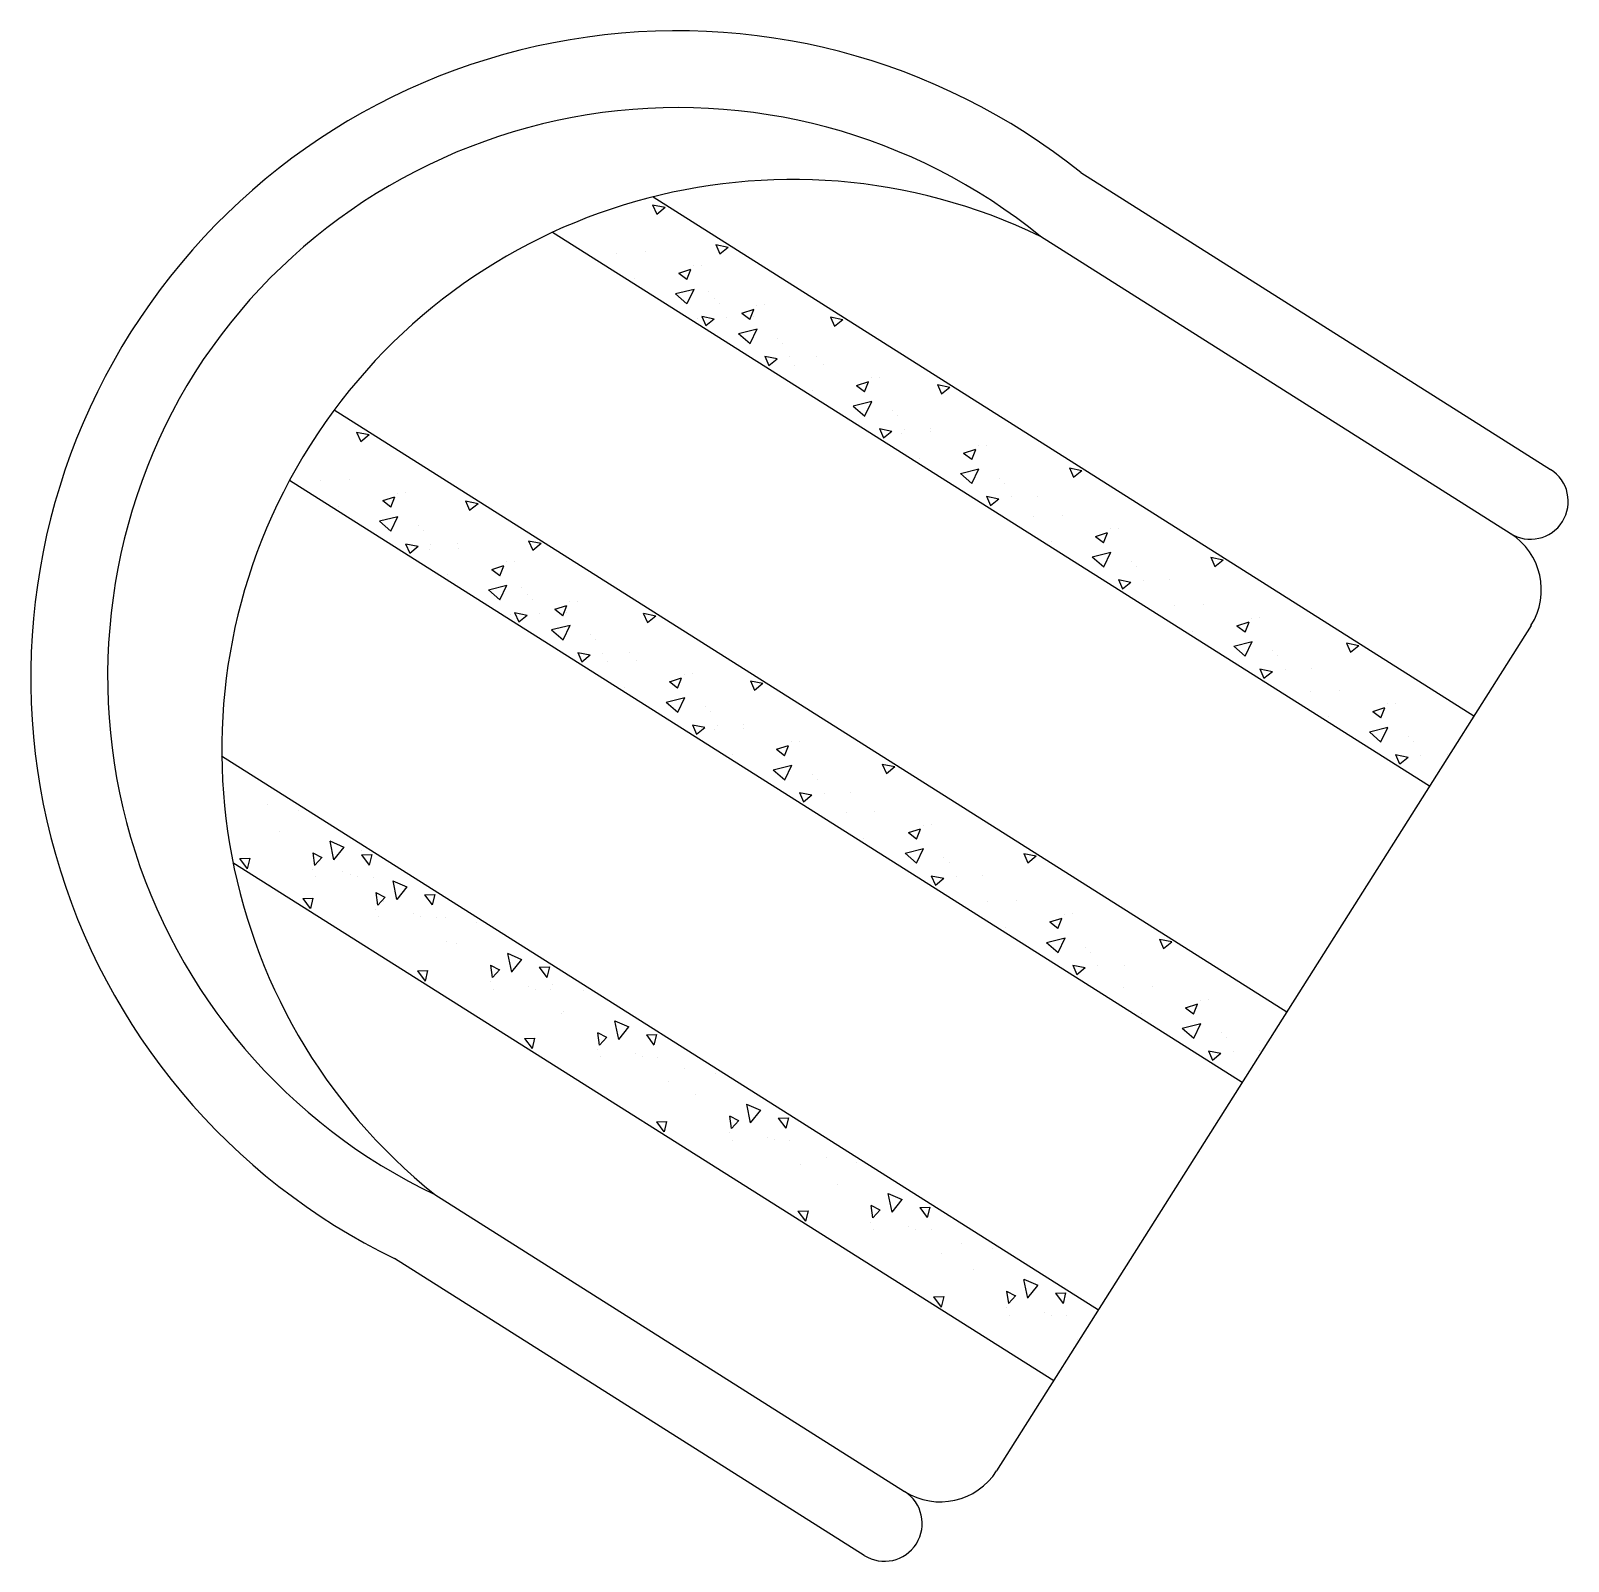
# Model space of a CAD drawing. Header units: millimetres. Extents: x 8663 to 11107, y 11834 to 12818.
# Drawn here: x 9866.5 to 9928.8, y 11997.3 to 12059.3 of the extents above; entities that cross this region are included whole.
import ezdxf

# ---------------------------------------------------------------- set-up
doc = ezdxf.new("R2010")
doc.units = ezdxf.units.MM
doc.layers.add('tefriş', color=1, linetype='Continuous')

# ---------------------------------------------------------------- blocks, each defined once
blk = doc.blocks.new('A$C7769457E')
at = {"layer": 'tefriş'}
for p, q in [((641.333, 726.288, -6.171), (660.352, 714.265, -6.171)), ((623.987, 724.988, -6.171), (624.153, 724.611, -6.171)), ((623.988, 724.989, -6.171), (624.493, 724.889, -6.171)), ((624.004, 725.309, -6.171), (657.245, 704.297, -6.171)), ((624.154, 724.611, -6.171), (624.493, 724.887, -6.171)), ((625.489, 724.35, -6.171), (625.489, 724.35, -6.171)), ((655.441, 701.443, -6.171), (619.934, 723.869, -6.171)), ((658.717, 711.679, -6.171), (639.698, 723.701, -6.171)), ((622.519, 723.026, -6.171), (622.519, 723.026, -6.171)), ((623.692, 723.077, -6.171), (623.692, 723.077, -6.171)), ((626.542, 723.374, -6.171), (626.707, 722.998, -6.171)), ((626.543, 723.376, -6.171), (627.047, 723.275, -6.171)), ((626.708, 722.998, -6.171), (627.047, 723.274, -6.171)), ((625.049, 722.215, -6.171), (625.539, 722.372, -6.171)), ((625.373, 721.955, -6.171), (625.536, 722.361, -6.171)), ((625.65, 722.521, -6.171), (625.65, 722.521, -6.171)), ((625.974, 722.542, -6.171), (625.974, 722.542, -6.171)), ((628.044, 722.736, -6.171), (628.044, 722.736, -6.171)), ((623.245, 721.993, -6.171), (623.245, 721.993, -6.171)), ((625.046, 722.216, -6.171), (625.374, 721.967, -6.171)), ((624.914, 721.384, -6.171), (625.379, 720.978, -6.171)), ((624.915, 721.39, -6.171), (625.664, 721.575, -6.171)), ((625.074, 721.413, -6.171), (625.074, 721.413, -6.171)), ((625.38, 720.982, -6.171), (625.663, 721.573, -6.171)), ((626.247, 721.464, -6.171), (626.247, 721.464, -6.171)), ((626.486, 721.196, -6.171), (626.486, 721.196, -6.171)), ((626.705, 720.991, -6.171), (626.705, 720.991, -6.171)), ((625.8, 720.38, -6.171), (625.8, 720.38, -6.171)), ((625.974, 720.467, -6.171), (626.14, 720.091, -6.171)), ((625.975, 720.469, -6.171), (626.479, 720.368, -6.171)), ((626.141, 720.091, -6.171), (626.479, 720.367, -6.171)), ((626.993, 720.438, -6.171), (626.993, 720.438, -6.171)), ((627.601, 720.603, -6.171), (627.928, 720.354, -6.171)), ((627.603, 720.602, -6.171), (628.093, 720.759, -6.171)), ((627.928, 720.342, -6.171), (628.09, 720.748, -6.171)), ((628.058, 720.47, -6.171), (628.058, 720.47, -6.171)), ((628.205, 720.908, -6.171), (628.205, 720.908, -6.171)), ((628.529, 720.929, -6.171), (628.529, 720.929, -6.171)), ((631.186, 720.441, -6.171), (631.352, 720.064, -6.171)), ((631.187, 720.443, -6.171), (631.691, 720.342, -6.171)), ((627.468, 719.771, -6.171), (627.934, 719.365, -6.171)), ((627.47, 719.776, -6.171), (628.218, 719.962, -6.171)), ((627.934, 719.368, -6.171), (628.218, 719.959, -6.171)), ((631.353, 720.064, -6.171), (631.692, 720.34, -6.171)), ((632.688, 719.803, -6.171), (632.688, 719.803, -6.171)), ((629.04, 719.582, -6.171), (629.04, 719.582, -6.171)), ((629.259, 719.378, -6.171), (629.259, 719.378, -6.171)), ((628.528, 718.854, -6.171), (628.694, 718.477, -6.171)), ((628.529, 718.856, -6.171), (629.034, 718.755, -6.171)), ((628.695, 718.477, -6.171), (629.034, 718.753, -6.171)), ((629.548, 718.824, -6.171), (629.548, 718.824, -6.171)), ((630.613, 718.856, -6.171), (630.613, 718.856, -6.171)), ((630.891, 718.53, -6.171), (630.891, 718.53, -6.171)), ((629.718, 718.48, -6.171), (629.718, 718.48, -6.171)), ((632.849, 717.974, -6.171), (632.849, 717.974, -6.171)), ((633.173, 717.995, -6.171), (633.173, 717.995, -6.171)), ((630.444, 717.446, -6.171), (630.444, 717.446, -6.171)), ((632.245, 717.669, -6.171), (632.573, 717.42, -6.171)), ((632.248, 717.669, -6.171), (632.738, 717.825, -6.171)), ((632.572, 717.408, -6.171), (632.734, 717.814, -6.171)), ((635.521, 717.703, -6.171), (635.687, 717.326, -6.171)), ((635.522, 717.705, -6.171), (636.026, 717.604, -6.171)), ((635.688, 717.326, -6.171), (636.026, 717.602, -6.171)), ((611.098, 716.684, -6.171), (649.669, 692.302, -6.171)), ((632.113, 716.837, -6.171), (632.578, 716.432, -6.171)), ((632.114, 716.843, -6.171), (632.863, 717.028, -6.171)), ((632.578, 716.435, -6.171), (632.862, 717.026, -6.171)), ((633.685, 716.649, -6.171), (633.685, 716.649, -6.171)), ((637.023, 717.065, -6.171), (637.023, 717.065, -6.171)), ((633.904, 716.444, -6.171), (633.904, 716.444, -6.171)), ((611.999, 715.78, -6.171), (612.165, 715.403, -6.171)), ((612, 715.782, -6.171), (612.504, 715.681, -6.171)), ((612.166, 715.403, -6.171), (612.505, 715.679, -6.171)), ((633.173, 715.922, -6.171), (633.678, 715.821, -6.171)), ((633.173, 715.92, -6.171), (633.338, 715.544, -6.171)), ((633.339, 715.544, -6.171), (633.678, 715.82, -6.171)), ((634.053, 715.742, -6.171), (634.053, 715.742, -6.171)), ((634.192, 715.891, -6.171), (634.192, 715.891, -6.171)), ((635.226, 715.792, -6.171), (635.226, 715.792, -6.171)), ((635.257, 715.923, -6.171), (635.257, 715.923, -6.171)), ((613.501, 715.142, -6.171), (613.501, 715.142, -6.171)), ((636.58, 714.931, -6.171), (636.907, 714.682, -6.171)), ((636.582, 714.931, -6.171), (637.072, 715.087, -6.171)), ((636.907, 714.67, -6.171), (637.069, 715.076, -6.171)), ((637.184, 715.236, -6.171), (637.184, 715.236, -6.171)), ((637.508, 715.257, -6.171), (637.508, 715.257, -6.171)), ((634.779, 714.708, -6.171), (634.779, 714.708, -6.171)), ((636.449, 714.105, -6.171), (637.198, 714.29, -6.171)), ((636.913, 713.697, -6.171), (637.197, 714.288, -6.171)), ((640.862, 714.329, -6.171), (641.028, 713.953, -6.171)), ((640.863, 714.331, -6.171), (641.367, 714.231, -6.171)), ((641.029, 713.953, -6.171), (641.367, 714.229, -6.171)), ((647.865, 689.448, -6.171), (609.28, 713.819, -6.171)), ((610.531, 713.819, -6.171), (610.531, 713.819, -6.171)), ((611.704, 713.869, -6.171), (611.704, 713.869, -6.171)), ((636.448, 714.099, -6.171), (636.913, 713.694, -6.171)), ((638.019, 713.911, -6.171), (638.019, 713.911, -6.171)), ((638.239, 713.706, -6.171), (638.239, 713.706, -6.171)), ((642.364, 713.692, -6.171), (642.364, 713.692, -6.171)), ((613.058, 713.008, -6.171), (613.386, 712.759, -6.171)), ((613.061, 713.008, -6.171), (613.551, 713.164, -6.171)), ((613.385, 712.747, -6.171), (613.548, 713.153, -6.171)), ((613.662, 713.313, -6.171), (613.662, 713.313, -6.171)), ((613.986, 713.334, -6.171), (613.986, 713.334, -6.171)), ((616.411, 712.993, -6.171), (616.577, 712.616, -6.171)), ((616.412, 712.995, -6.171), (616.917, 712.894, -6.171)), ((616.578, 712.617, -6.171), (616.917, 712.893, -6.171)), ((637.507, 713.182, -6.171), (637.673, 712.806, -6.171)), ((637.508, 713.184, -6.171), (638.013, 713.084, -6.171)), ((637.674, 712.806, -6.171), (638.013, 713.082, -6.171)), ((638.527, 713.153, -6.171), (638.527, 713.153, -6.171)), ((639.592, 713.185, -6.171), (639.592, 713.185, -6.171)), ((611.257, 712.785, -6.171), (611.257, 712.785, -6.171)), ((612.927, 712.182, -6.171), (613.676, 712.367, -6.171)), ((613.391, 711.774, -6.171), (613.675, 712.365, -6.171)), ((617.913, 712.355, -6.171), (617.913, 712.355, -6.171)), ((639.394, 712.368, -6.171), (639.394, 712.368, -6.171)), ((640.567, 712.419, -6.171), (640.567, 712.419, -6.171)), ((612.926, 712.176, -6.171), (613.391, 711.771, -6.171)), ((614.498, 711.988, -6.171), (614.498, 711.988, -6.171)), ((614.717, 711.783, -6.171), (614.717, 711.783, -6.171)), ((641.923, 711.557, -6.171), (642.413, 711.714, -6.171)), ((642.248, 711.297, -6.171), (642.41, 711.703, -6.171)), ((642.525, 711.863, -6.171), (642.525, 711.863, -6.171)), ((642.849, 711.884, -6.171), (642.849, 711.884, -6.171)), ((613.986, 711.259, -6.171), (614.151, 710.883, -6.171)), ((613.987, 711.261, -6.171), (614.491, 711.161, -6.171)), ((614.152, 710.883, -6.171), (614.491, 711.159, -6.171)), ((614.943, 711.032, -6.171), (614.943, 711.032, -6.171)), ((615.005, 711.23, -6.171), (615.005, 711.23, -6.171)), ((616.07, 711.262, -6.171), (616.07, 711.262, -6.171)), ((616.116, 711.082, -6.171), (616.116, 711.082, -6.171)), ((618.966, 711.38, -6.171), (619.131, 711.003, -6.171)), ((618.967, 711.381, -6.171), (619.471, 711.281, -6.171)), ((619.132, 711.003, -6.171), (619.471, 711.279, -6.171)), ((640.12, 711.335, -6.171), (640.12, 711.335, -6.171)), ((641.921, 711.558, -6.171), (642.248, 711.309, -6.171)), ((618.074, 710.527, -6.171), (618.074, 710.527, -6.171)), ((618.398, 710.548, -6.171), (618.398, 710.548, -6.171)), ((620.468, 710.742, -6.171), (620.468, 710.742, -6.171)), ((641.789, 710.726, -6.171), (642.254, 710.32, -6.171)), ((641.79, 710.731, -6.171), (642.539, 710.917, -6.171)), ((642.254, 710.323, -6.171), (642.538, 710.915, -6.171)), ((643.36, 710.537, -6.171), (643.36, 710.537, -6.171)), ((646.59, 710.712, -6.171), (646.756, 710.335, -6.171)), ((646.591, 710.713, -6.171), (647.095, 710.613, -6.171)), ((646.757, 710.335, -6.171), (647.095, 710.611, -6.171)), ((615.669, 709.999, -6.171), (615.669, 709.999, -6.171)), ((617.47, 710.222, -6.171), (617.798, 709.972, -6.171)), ((617.473, 710.221, -6.171), (617.963, 710.377, -6.171)), ((617.797, 709.961, -6.171), (617.96, 710.366, -6.171)), ((642.848, 709.809, -6.171), (643.014, 709.432, -6.171)), ((642.849, 709.811, -6.171), (643.354, 709.71, -6.171)), ((643.58, 710.333, -6.171), (643.58, 710.333, -6.171)), ((643.868, 709.78, -6.171), (643.868, 709.78, -6.171)), ((644.933, 709.812, -6.171), (644.933, 709.812, -6.171)), ((648.092, 710.074, -6.171), (648.092, 710.074, -6.171)), ((617.338, 709.39, -6.171), (617.803, 708.984, -6.171)), ((617.339, 709.395, -6.171), (618.088, 709.58, -6.171)), ((617.498, 709.418, -6.171), (617.498, 709.418, -6.171)), ((617.804, 708.987, -6.171), (618.087, 709.578, -6.171)), ((618.671, 709.469, -6.171), (618.671, 709.469, -6.171)), ((618.91, 709.201, -6.171), (618.91, 709.201, -6.171)), ((643.015, 709.432, -6.171), (643.354, 709.708, -6.171)), ((619.129, 708.997, -6.171), (619.129, 708.997, -6.171)), ((620.025, 708.608, -6.171), (620.352, 708.359, -6.171)), ((620.027, 708.607, -6.171), (620.517, 708.764, -6.171)), ((620.352, 708.347, -6.171), (620.514, 708.753, -6.171)), ((620.629, 708.913, -6.171), (620.629, 708.913, -6.171)), ((620.953, 708.934, -6.171), (620.953, 708.934, -6.171)), ((645.122, 708.75, -6.171), (645.122, 708.75, -6.171)), ((646.295, 708.801, -6.171), (646.295, 708.801, -6.171)), ((618.224, 708.385, -6.171), (618.224, 708.385, -6.171)), ((618.398, 708.473, -6.171), (618.563, 708.096, -6.171)), ((618.399, 708.474, -6.171), (618.903, 708.374, -6.171)), ((618.564, 708.096, -6.171), (618.903, 708.372, -6.171)), ((619.417, 708.443, -6.171), (619.417, 708.443, -6.171)), ((619.893, 707.782, -6.171), (620.642, 707.967, -6.171)), ((620.358, 707.374, -6.171), (620.642, 707.965, -6.171)), ((620.482, 708.475, -6.171), (620.482, 708.475, -6.171)), ((623.61, 708.446, -6.171), (623.776, 708.07, -6.171)), ((623.611, 708.448, -6.171), (624.115, 708.347, -6.171)), ((623.777, 708.07, -6.171), (624.116, 708.346, -6.171)), ((659.557, 707.954, -6.171), (637.916, 673.72, -6.171)), ((647.649, 707.94, -6.171), (647.976, 707.691, -6.171)), ((647.651, 707.939, -6.171), (648.141, 708.096, -6.171)), ((647.976, 707.679, -6.171), (648.138, 708.085, -6.171)), ((648.253, 708.245, -6.171), (648.253, 708.245, -6.171)), ((648.577, 708.266, -6.171), (648.577, 708.266, -6.171)), ((619.892, 707.776, -6.171), (620.358, 707.37, -6.171)), ((621.464, 707.588, -6.171), (621.464, 707.588, -6.171)), ((621.683, 707.383, -6.171), (621.683, 707.383, -6.171)), ((625.112, 707.808, -6.171), (625.112, 707.808, -6.171)), ((645.848, 707.717, -6.171), (645.848, 707.717, -6.171)), ((647.518, 707.113, -6.171), (648.267, 707.299, -6.171)), ((647.982, 706.706, -6.171), (648.266, 707.297, -6.171)), ((620.952, 706.859, -6.171), (621.118, 706.483, -6.171)), ((620.953, 706.861, -6.171), (621.458, 706.76, -6.171)), ((621.119, 706.483, -6.171), (621.458, 706.759, -6.171)), ((621.972, 706.83, -6.171), (621.972, 706.83, -6.171)), ((623.036, 706.862, -6.171), (623.036, 706.862, -6.171)), ((647.517, 707.108, -6.171), (647.982, 706.702, -6.171)), ((649.088, 706.919, -6.171), (649.088, 706.919, -6.171)), ((649.308, 706.715, -6.171), (649.308, 706.715, -6.171)), ((652.086, 707.24, -6.171), (652.251, 706.864, -6.171)), ((652.087, 707.242, -6.171), (652.591, 707.141, -6.171)), ((652.252, 706.864, -6.171), (652.591, 707.14, -6.171)), ((622.142, 706.485, -6.171), (622.142, 706.485, -6.171)), ((623.315, 706.535, -6.171), (623.315, 706.535, -6.171)), ((648.577, 706.193, -6.171), (649.082, 706.092, -6.171)), ((648.577, 706.191, -6.171), (648.742, 705.814, -6.171)), ((648.743, 705.814, -6.171), (649.082, 706.091, -6.171)), ((649.596, 706.162, -6.171), (649.596, 706.162, -6.171)), ((650.661, 706.194, -6.171), (650.661, 706.194, -6.171)), ((653.588, 706.602, -6.171), (653.588, 706.602, -6.171)), ((622.868, 705.452, -6.171), (622.868, 705.452, -6.171)), ((624.669, 705.675, -6.171), (624.997, 705.426, -6.171)), ((624.672, 705.674, -6.171), (625.162, 705.831, -6.171)), ((624.996, 705.414, -6.171), (625.158, 705.819, -6.171)), ((625.273, 705.98, -6.171), (625.273, 705.98, -6.171)), ((625.597, 706.001, -6.171), (625.597, 706.001, -6.171)), ((627.945, 705.708, -6.171), (628.11, 705.332, -6.171)), ((627.946, 705.71, -6.171), (628.45, 705.609, -6.171)), ((628.111, 705.332, -6.171), (628.45, 705.608, -6.171)), ((624.537, 704.843, -6.171), (625.002, 704.437, -6.171)), ((624.538, 704.848, -6.171), (625.287, 705.033, -6.171)), ((625.002, 704.44, -6.171), (625.286, 705.031, -6.171)), ((629.447, 705.07, -6.171), (629.447, 705.07, -6.171)), ((650.618, 705.279, -6.171), (650.618, 705.279, -6.171)), ((651.791, 705.329, -6.171), (651.791, 705.329, -6.171)), ((654.073, 704.795, -6.171), (654.073, 704.795, -6.171)), ((626.109, 704.654, -6.171), (626.109, 704.654, -6.171)), ((626.328, 704.45, -6.171), (626.328, 704.45, -6.171)), ((651.344, 704.246, -6.171), (651.344, 704.246, -6.171)), ((653.145, 704.469, -6.171), (653.472, 704.219, -6.171)), ((653.147, 704.468, -6.171), (653.637, 704.625, -6.171)), ((653.472, 704.208, -6.171), (653.634, 704.613, -6.171)), ((653.749, 704.774, -6.171), (653.749, 704.774, -6.171)), ((625.597, 703.927, -6.171), (626.102, 703.827, -6.171)), ((625.597, 703.926, -6.171), (625.762, 703.549, -6.171)), ((625.763, 703.549, -6.171), (626.102, 703.825, -6.171)), ((626.477, 703.747, -6.171), (626.477, 703.747, -6.171)), ((626.616, 703.896, -6.171), (626.616, 703.896, -6.171)), ((627.65, 703.798, -6.171), (627.65, 703.798, -6.171)), ((627.681, 703.928, -6.171), (627.681, 703.928, -6.171)), ((653.012, 703.637, -6.171), (653.478, 703.231, -6.171)), ((653.013, 703.642, -6.171), (653.762, 703.827, -6.171)), ((653.478, 703.234, -6.171), (653.762, 703.825, -6.171)), ((629.004, 702.937, -6.171), (629.331, 702.688, -6.171)), ((629.006, 702.936, -6.171), (629.496, 703.093, -6.171)), ((629.331, 702.676, -6.171), (629.493, 703.082, -6.171)), ((629.608, 703.242, -6.171), (629.608, 703.242, -6.171)), ((629.932, 703.263, -6.171), (629.932, 703.263, -6.171)), ((654.584, 703.448, -6.171), (654.584, 703.448, -6.171)), ((654.803, 703.244, -6.171), (654.803, 703.244, -6.171)), ((642.04, 680.227, -6.171), (606.534, 702.653, -6.171)), ((627.203, 702.714, -6.171), (627.203, 702.714, -6.171)), ((628.873, 702.11, -6.171), (629.621, 702.296, -6.171)), ((633.286, 702.335, -6.171), (633.451, 701.958, -6.171)), ((633.287, 702.337, -6.171), (633.791, 702.236, -6.171)), ((654.072, 702.72, -6.171), (654.238, 702.343, -6.171)), ((654.073, 702.721, -6.171), (654.578, 702.621, -6.171)), ((654.239, 702.343, -6.171), (654.578, 702.619, -6.171)), ((655.092, 702.69, -6.171), (655.092, 702.69, -6.171)), ((656.156, 702.722, -6.171), (656.156, 702.722, -6.171)), ((628.872, 702.105, -6.171), (629.337, 701.699, -6.171)), ((629.337, 701.702, -6.171), (629.621, 702.293, -6.171)), ((630.443, 701.916, -6.171), (630.443, 701.916, -6.171)), ((630.663, 701.712, -6.171), (630.663, 701.712, -6.171)), ((633.452, 701.958, -6.171), (633.791, 702.234, -6.171)), ((634.788, 701.697, -6.171), (634.788, 701.697, -6.171)), ((629.931, 701.188, -6.171), (630.097, 700.811, -6.171)), ((629.932, 701.19, -6.171), (630.437, 701.089, -6.171)), ((630.098, 700.811, -6.171), (630.437, 701.087, -6.171)), ((630.951, 701.158, -6.171), (630.951, 701.158, -6.171)), ((632.016, 701.19, -6.171), (632.016, 701.19, -6.171)), ((608.405, 700.681, -6.171), (608.405, 700.681, -6.171)), ((609.65, 700.469, -6.171), (609.65, 700.469, -6.171)), ((631.818, 700.374, -6.171), (631.818, 700.374, -6.171)), ((632.991, 700.424, -6.171), (632.991, 700.424, -6.171)), ((634.949, 699.868, -6.171), (634.949, 699.868, -6.171)), ((635.273, 699.889, -6.171), (635.273, 699.889, -6.171)), ((608.864, 699.6, -6.171), (608.864, 699.6, -6.171)), ((610.913, 699.221, -6.171), (611.067, 698.465, -6.171)), ((610.917, 699.224, -6.171), (611.483, 698.978, -6.171)), ((632.544, 699.34, -6.171), (632.544, 699.34, -6.171)), ((634.345, 699.563, -6.171), (634.672, 699.314, -6.171)), ((634.347, 699.563, -6.171), (634.837, 699.719, -6.171)), ((634.672, 699.302, -6.171), (634.834, 699.708, -6.171)), ((610.223, 698.747, -6.171), (610.589, 698.558, -6.171)), ((610.225, 698.745, -6.171), (610.294, 698.235, -6.171)), ((610.599, 698.564, -6.171), (610.302, 698.243, -6.171)), ((610.96, 699.067, -6.171), (610.96, 699.067, -6.171)), ((611.481, 698.977, -6.171), (611.069, 698.466, -6.171)), ((612.199, 698.659, -6.171), (612.507, 698.247, -6.171)), ((612.201, 698.661, -6.171), (612.612, 698.673, -6.171)), ((612.205, 698.856, -6.171), (612.205, 698.856, -6.171)), ((612.612, 698.672, -6.171), (612.509, 698.248, -6.171)), ((634.213, 698.731, -6.171), (634.678, 698.326, -6.171)), ((634.214, 698.737, -6.171), (634.962, 698.922, -6.171)), ((634.678, 698.329, -6.171), (634.962, 698.92, -6.171)), ((639.014, 698.717, -6.171), (639.18, 698.34, -6.171)), ((639.015, 698.719, -6.171), (639.519, 698.618, -6.171)), ((639.181, 698.34, -6.171), (639.519, 698.616, -6.171)), ((606.982, 698.359, -6.171), (640.238, 677.371, -6.171)), ((607.264, 698.511, -6.171), (607.571, 698.099, -6.171)), ((607.265, 698.512, -6.171), (607.676, 698.525, -6.171)), ((607.677, 698.524, -6.171), (607.573, 698.099, -6.171)), ((610.207, 698.071, -6.171), (610.207, 698.071, -6.171)), ((611.418, 697.986, -6.171), (611.418, 697.986, -6.171)), ((635.784, 698.543, -6.171), (635.784, 698.543, -6.171)), ((636.004, 698.338, -6.171), (636.004, 698.338, -6.171)), ((640.516, 698.079, -6.171), (640.516, 698.079, -6.171)), ((608.486, 697.43, -6.171), (608.486, 697.43, -6.171)), ((610.327, 697.769, -6.171), (610.327, 697.769, -6.171)), ((611.763, 697.886, -6.171), (611.763, 697.886, -6.171)), ((612.042, 697.776, -6.171), (612.042, 697.776, -6.171)), ((612.665, 697.753, -6.171), (612.665, 697.753, -6.171)), ((613.467, 697.607, -6.171), (613.622, 696.851, -6.171)), ((613.472, 697.611, -6.171), (614.038, 697.365, -6.171)), ((614.035, 697.363, -6.171), (613.623, 696.853, -6.171)), ((635.272, 697.814, -6.171), (635.438, 697.438, -6.171)), ((635.273, 697.816, -6.171), (635.778, 697.715, -6.171)), ((635.439, 697.438, -6.171), (635.778, 697.714, -6.171)), ((636.292, 697.785, -6.171), (636.292, 697.785, -6.171)), ((637.357, 697.817, -6.171), (637.357, 697.817, -6.171)), ((609.818, 696.898, -6.171), (610.126, 696.485, -6.171)), ((609.82, 696.899, -6.171), (610.231, 696.911, -6.171)), ((610.231, 696.91, -6.171), (610.127, 696.486, -6.171)), ((612.777, 697.134, -6.171), (613.143, 696.945, -6.171)), ((612.779, 697.132, -6.171), (612.848, 696.622, -6.171)), ((613.153, 696.951, -6.171), (612.857, 696.63, -6.171)), ((613.094, 696.778, -6.171), (613.094, 696.778, -6.171)), ((614.754, 697.046, -6.171), (615.061, 696.634, -6.171)), ((614.755, 697.047, -6.171), (615.166, 697.06, -6.171)), ((615.167, 697.059, -6.171), (615.063, 696.634, -6.171)), ((637.546, 696.756, -6.171), (637.546, 696.756, -6.171)), ((638.719, 696.806, -6.171), (638.719, 696.806, -6.171)), ((612.761, 696.457, -6.171), (612.761, 696.457, -6.171)), ((612.882, 696.156, -6.171), (612.882, 696.156, -6.171)), ((614.317, 696.272, -6.171), (614.317, 696.272, -6.171)), ((614.596, 696.162, -6.171), (614.596, 696.162, -6.171)), ((615.219, 696.14, -6.171), (615.219, 696.14, -6.171)), ((615.604, 696.134, -6.171), (615.604, 696.134, -6.171)), ((640.075, 695.945, -6.171), (640.565, 696.101, -6.171)), ((640.4, 695.684, -6.171), (640.562, 696.09, -6.171)), ((640.677, 696.25, -6.171), (640.677, 696.25, -6.171)), ((641.001, 696.271, -6.171), (641.001, 696.271, -6.171)), ((611.041, 695.817, -6.171), (611.041, 695.817, -6.171)), ((616.849, 695.922, -6.171), (616.849, 695.922, -6.171)), ((638.272, 695.722, -6.171), (638.272, 695.722, -6.171)), ((640.073, 695.945, -6.171), (640.4, 695.696, -6.171)), ((615.648, 695.164, -6.171), (615.648, 695.164, -6.171)), ((616.063, 695.053, -6.171), (616.063, 695.053, -6.171)), ((639.941, 695.113, -6.171), (640.406, 694.708, -6.171)), ((639.942, 695.119, -6.171), (640.691, 695.304, -6.171)), ((640.406, 694.711, -6.171), (640.69, 695.302, -6.171)), ((641.512, 694.925, -6.171), (641.512, 694.925, -6.171)), ((644.51, 695.246, -6.171), (644.675, 694.869, -6.171)), ((644.511, 695.247, -6.171), (645.015, 695.147, -6.171)), ((644.676, 694.869, -6.171), (645.015, 695.145, -6.171)), ((618.112, 694.674, -6.171), (618.266, 693.918, -6.171)), ((618.116, 694.677, -6.171), (618.682, 694.431, -6.171)), ((618.679, 694.43, -6.171), (618.268, 693.919, -6.171)), ((641.732, 694.72, -6.171), (641.732, 694.72, -6.171)), ((646.012, 694.608, -6.171), (646.012, 694.608, -6.171)), ((614.463, 693.964, -6.171), (614.77, 693.552, -6.171)), ((614.464, 693.966, -6.171), (614.875, 693.978, -6.171)), ((614.876, 693.977, -6.171), (614.772, 693.552, -6.171)), ((617.422, 694.2, -6.171), (617.787, 694.012, -6.171)), ((617.423, 694.198, -6.171), (617.492, 693.689, -6.171)), ((617.798, 694.017, -6.171), (617.501, 693.696, -6.171)), ((619.398, 694.113, -6.171), (619.706, 693.7, -6.171)), ((619.399, 694.114, -6.171), (619.811, 694.126, -6.171)), ((619.811, 694.125, -6.171), (619.707, 693.701, -6.171)), ((641, 694.196, -6.171), (641.166, 693.82, -6.171)), ((641.001, 694.198, -6.171), (641.506, 694.097, -6.171)), ((641.167, 693.82, -6.171), (641.506, 694.096, -6.171)), ((642.02, 694.167, -6.171), (642.02, 694.167, -6.171)), ((643.085, 694.199, -6.171), (643.085, 694.199, -6.171)), ((617.406, 693.524, -6.171), (617.406, 693.524, -6.171)), ((617.526, 693.222, -6.171), (617.526, 693.222, -6.171)), ((618.962, 693.339, -6.171), (618.962, 693.339, -6.171)), ((619.24, 693.229, -6.171), (619.24, 693.229, -6.171)), ((619.864, 693.206, -6.171), (619.864, 693.206, -6.171)), ((619.939, 693.396, -6.171), (619.939, 693.396, -6.171)), ((621.184, 693.185, -6.171), (621.184, 693.185, -6.171)), ((643.042, 693.284, -6.171), (643.042, 693.284, -6.171)), ((644.215, 693.335, -6.171), (644.215, 693.335, -6.171)), ((615.685, 692.884, -6.171), (615.685, 692.884, -6.171)), ((645.569, 692.474, -6.171), (645.896, 692.225, -6.171)), ((645.571, 692.473, -6.171), (646.061, 692.63, -6.171)), ((645.896, 692.213, -6.171), (646.058, 692.619, -6.171)), ((646.173, 692.779, -6.171), (646.173, 692.779, -6.171)), ((646.497, 692.8, -6.171), (646.497, 692.8, -6.171)), ((620.292, 692.231, -6.171), (620.292, 692.231, -6.171)), ((620.397, 692.315, -6.171), (620.397, 692.315, -6.171)), ((622.446, 691.936, -6.171), (622.601, 691.18, -6.171)), ((622.451, 691.939, -6.171), (623.017, 691.693, -6.171)), ((643.767, 692.251, -6.171), (643.767, 692.251, -6.171)), ((645.437, 691.647, -6.171), (646.186, 691.833, -6.171)), ((645.902, 691.24, -6.171), (646.186, 691.831, -6.171)), ((618.797, 691.226, -6.171), (619.105, 690.814, -6.171)), ((618.799, 691.228, -6.171), (619.21, 691.24, -6.171)), ((619.21, 691.239, -6.171), (619.107, 690.814, -6.171)), ((621.756, 691.462, -6.171), (622.122, 691.274, -6.171)), ((621.758, 691.46, -6.171), (621.827, 690.951, -6.171)), ((622.132, 691.279, -6.171), (621.836, 690.958, -6.171)), ((623.014, 691.692, -6.171), (622.602, 691.182, -6.171)), ((623.733, 691.375, -6.171), (624.04, 690.962, -6.171)), ((623.734, 691.376, -6.171), (624.145, 691.388, -6.171)), ((624.146, 691.388, -6.171), (624.042, 690.963, -6.171)), ((645.436, 691.642, -6.171), (645.902, 691.236, -6.171)), ((647.008, 691.453, -6.171), (647.008, 691.453, -6.171)), ((647.227, 691.249, -6.171), (647.227, 691.249, -6.171)), ((621.74, 690.786, -6.171), (621.74, 690.786, -6.171)), ((621.861, 690.484, -6.171), (621.861, 690.484, -6.171)), ((623.296, 690.601, -6.171), (623.296, 690.601, -6.171)), ((623.575, 690.491, -6.171), (623.575, 690.491, -6.171)), ((624.199, 690.468, -6.171), (624.199, 690.468, -6.171)), ((646.496, 690.725, -6.171), (646.662, 690.348, -6.171)), ((646.497, 690.727, -6.171), (647.001, 690.626, -6.171)), ((646.663, 690.348, -6.171), (647.002, 690.625, -6.171)), ((647.516, 690.696, -6.171), (647.516, 690.696, -6.171)), ((648.58, 690.728, -6.171), (648.58, 690.728, -6.171)), ((620.02, 690.146, -6.171), (620.02, 690.146, -6.171)), ((625.28, 690.022, -6.171), (625.28, 690.022, -6.171)), ((624.627, 689.493, -6.171), (624.627, 689.493, -6.171)), ((626.525, 689.811, -6.171), (626.525, 689.811, -6.171)), ((625.738, 688.942, -6.171), (625.738, 688.942, -6.171)), ((627.097, 688.089, -6.171), (627.463, 687.9, -6.171)), ((627.099, 688.087, -6.171), (627.168, 687.577, -6.171)), ((627.787, 688.562, -6.171), (627.942, 687.807, -6.171)), ((627.792, 688.566, -6.171), (628.358, 688.32, -6.171)), ((628.355, 688.318, -6.171), (627.943, 687.808, -6.171)), ((629.074, 688.001, -6.171), (629.381, 687.589, -6.171)), ((629.075, 688.003, -6.171), (629.486, 688.015, -6.171)), ((629.487, 688.014, -6.171), (629.383, 687.589, -6.171)), ((624.138, 687.853, -6.171), (624.446, 687.44, -6.171)), ((624.14, 687.854, -6.171), (624.551, 687.867, -6.171)), ((624.551, 687.866, -6.171), (624.448, 687.441, -6.171)), ((627.081, 687.412, -6.171), (627.081, 687.412, -6.171)), ((627.473, 687.906, -6.171), (627.177, 687.585, -6.171)), ((625.361, 686.772, -6.171), (625.361, 686.772, -6.171)), ((627.202, 687.111, -6.171), (627.202, 687.111, -6.171)), ((628.637, 687.227, -6.171), (628.637, 687.227, -6.171)), ((628.916, 687.117, -6.171), (628.916, 687.117, -6.171)), ((629.54, 687.095, -6.171), (629.54, 687.095, -6.171)), ((629.968, 686.12, -6.171), (629.968, 686.12, -6.171)), ((631.008, 686.404, -6.171), (631.008, 686.404, -6.171)), ((632.253, 686.193, -6.171), (632.253, 686.193, -6.171)), ((615.173, 684.903, -6.171), (634.191, 672.881, -6.171)), ((631.466, 685.324, -6.171), (631.466, 685.324, -6.171)), ((633.515, 684.945, -6.171), (633.67, 684.189, -6.171)), ((633.52, 684.948, -6.171), (634.086, 684.702, -6.171)), ((629.868, 684.236, -6.171), (630.279, 684.249, -6.171)), ((630.279, 684.248, -6.171), (630.176, 683.823, -6.171)), ((632.825, 684.471, -6.171), (633.191, 684.282, -6.171)), ((632.827, 684.469, -6.171), (632.896, 683.959, -6.171)), ((633.201, 684.288, -6.171), (632.905, 683.967, -6.171)), ((634.083, 684.7, -6.171), (633.671, 684.19, -6.171)), ((634.802, 684.383, -6.171), (635.11, 683.971, -6.171)), ((634.803, 684.385, -6.171), (635.214, 684.397, -6.171)), ((635.215, 684.396, -6.171), (635.111, 683.971, -6.171)), ((629.866, 684.235, -6.171), (630.174, 683.823, -6.171)), ((632.809, 683.794, -6.171), (632.809, 683.794, -6.171)), ((631.089, 683.154, -6.171), (631.089, 683.154, -6.171)), ((632.93, 683.493, -6.171), (632.93, 683.493, -6.171)), ((634.365, 683.609, -6.171), (634.365, 683.609, -6.171)), ((634.644, 683.499, -6.171), (634.644, 683.499, -6.171)), ((635.268, 683.477, -6.171), (635.268, 683.477, -6.171)), ((635.696, 682.502, -6.171), (635.696, 682.502, -6.171)), ((636.504, 682.933, -6.171), (636.504, 682.933, -6.171)), ((637.749, 682.722, -6.171), (637.749, 682.722, -6.171)), ((632.556, 670.294, -6.171), (613.537, 682.317, -6.171)), ((636.962, 681.852, -6.171), (636.962, 681.852, -6.171)), ((639.011, 681.473, -6.171), (639.166, 680.717, -6.171)), ((639.016, 681.476, -6.171), (639.582, 681.231, -6.171)), ((639.579, 681.229, -6.171), (639.167, 680.719, -6.171)), ((635.362, 680.764, -6.171), (635.67, 680.351, -6.171)), ((635.363, 680.765, -6.171), (635.775, 680.777, -6.171)), ((635.775, 680.776, -6.171), (635.671, 680.352, -6.171)), ((638.321, 680.999, -6.171), (638.687, 680.811, -6.171)), ((638.323, 680.998, -6.171), (638.392, 680.488, -6.171)), ((638.697, 680.817, -6.171), (638.401, 680.495, -6.171)), ((640.298, 680.912, -6.171), (640.605, 680.5, -6.171)), ((640.299, 680.913, -6.171), (640.71, 680.926, -6.171)), ((640.711, 680.925, -6.171), (640.607, 680.5, -6.171)), ((638.305, 680.323, -6.171), (638.305, 680.323, -6.171)), ((638.426, 680.021, -6.171), (638.426, 680.021, -6.171)), ((639.861, 680.138, -6.171), (639.861, 680.138, -6.171)), ((640.14, 680.028, -6.171), (640.14, 680.028, -6.171)), ((640.763, 680.006, -6.171), (640.763, 680.006, -6.171)), ((636.585, 679.683, -6.171), (636.585, 679.683, -6.171)), ((641.192, 679.03, -6.171), (641.192, 679.03, -6.171)), ((628.105, 676.728, -6.171), (628.105, 676.728, -6.171))]:
    blk.add_line(p, q, dxfattribs=at)
for centre, radius, start, end in [((624.98, 705.883, -6.171), 26.149, 51.2888, 147.75474), ((625.026, 705.686, -6.171), 23.234, 50.8387, 147.41183), ((629.639, 702.909, -6.171), 23.098, 64.18159, 231.22161), ((624.954, 705.842, -6.171), 26.149, 147.64846, 244.1144), ((625.151, 705.885, -6.171), 23.234, 147.99137, 244.5645), ((659.534, 712.972, -6.171), 1.53, 237.7016, 57.7016), ((657.274, 709.397, -6.171), 2.7, 327.7016, 57.7016), ((635.634, 675.163, -6.171), 2.7, 237.7016, 327.7016), ((633.374, 671.587, -6.171), 1.53, 237.7016, 57.7016)]:
    blk.add_arc(centre, radius, start, end, dxfattribs=at)

msp = doc.modelspace()

# ---------------------------------------------------------------- block references
msp.add_blockref('A$C7769457E', (9267.732, 11327.227))

doc.saveas('drawing.dxf')
